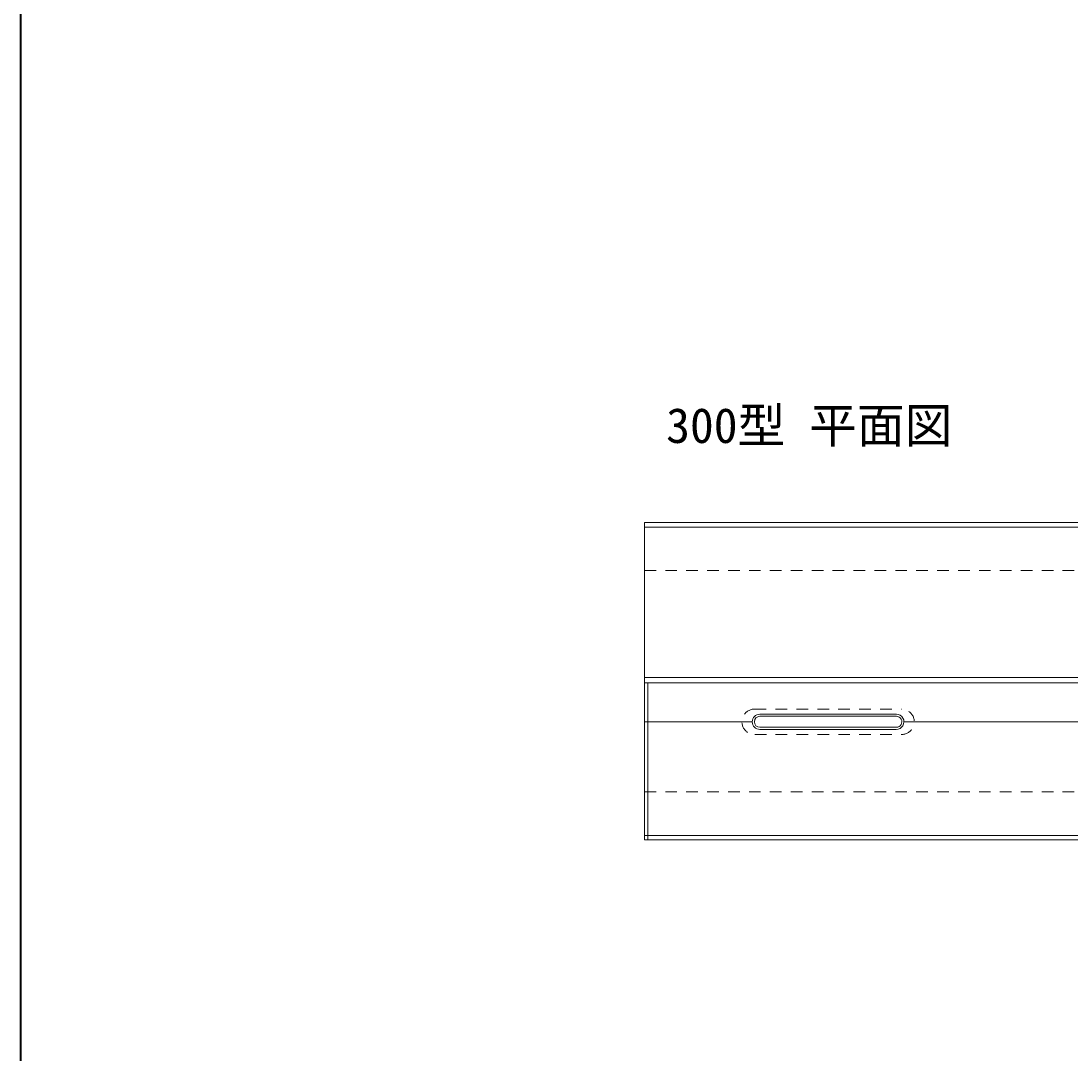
# Model space of a CAD drawing. Units: millimetres at full size; details may follow other scales. Extents: x -3301 to 90699, y 107523 to 139162.
# Drawn here: x 12824 to 14248, y 131988 to 133388 of the extents above; entities that cross this region are included whole.
import ezdxf
from ezdxf.enums import TextEntityAlignment as Align

# ---------------------------------------------------------------- set-up
doc = ezdxf.new("R2010")
doc.units = ezdxf.units.MM
doc.header["$LTSCALE"] = 21
doc.linetypes.add('USER1', pattern=[1.35, 0.75, -0.6])
for name, color, linetype, lineweight in [('0_2', 7, 'USER1', 9), ('図枠', 7, 'Continuous', 5), ('本体', 2, 'Continuous', 9)]:
    doc.layers.add(name, color=color, linetype=linetype, lineweight=lineweight)
doc.styles.add('ＭＳ ゴシック', font='')
doc.styles.get('ＭＳ ゴシック').set_extended_font_data('MS Gothic')

msp = doc.modelspace()

# ---------------------------------------------------------------- linework, layer by layer
at = {"layer": '図枠', "lineweight": 40}
msp.add_line((12824.21, 128499.01), (12824.21, 135424.01), dxfattribs=at)
at = {"layer": '本体', "lineweight": 20}
for p, q in [((13669.51, 132708.26), (13669.51, 132278.26)), ((13669.51, 132708.26), (15667.51, 132708.26)), ((13669.51, 132278.26), (15667.51, 132278.26))]:
    msp.add_line(p, q, dxfattribs=at)
at = {"layer": '本体', "color": 7, "lineweight": 5}
for p, q in [((13669.51, 132702.26), (15667.51, 132702.26)), ((13674.01, 132491.26), (13674.01, 132278.26)), ((13669.51, 132284.26), (15663.01, 132284.26)), ((13674.01, 132284.26), (14407.5, 132284.26))]:
    msp.add_line(p, q, dxfattribs=at)
at = {"layer": '本体', "color": 7, "linetype": 'USER1'}
for p, q in [((13669.51, 132643.26), (15667.51, 132643.26)), ((13669.51, 132343.26), (15667.51, 132343.26))]:
    msp.add_line(p, q, dxfattribs=at)
at = {"layer": '本体'}
for p, q in [((13669.51, 132498.26), (15667.51, 132498.26)), ((13669.51, 132491.26), (15667.51, 132491.26)), ((13669.51, 132438.26), (13815.69, 132438.26)), ((14021.32, 132438.15), (14407.5, 132438.29))]:
    msp.add_line(p, q, dxfattribs=at)
at = {"layer": '本体', "color": 7, "linetype": 'USER1', "lineweight": 5}
for p, q in [((13818.92, 132455.54), (14018.09, 132455.53)), ((13819.03, 132420.99), (14017.98, 132420.99))]:
    msp.add_line(p, q, dxfattribs=at)
at = {"layer": '本体', "color": 4, "lineweight": 5}
for p, q in [((13826.01, 132448.58), (14011.01, 132448.57)), ((13826.01, 132427.95), (14010.83, 132427.95))]:
    msp.add_line(p, q, dxfattribs=at)
at = {"layer": '本体', "lineweight": 13}
for p, q in [((13826.01, 132445.76), (14011.01, 132445.76)), ((13826.01, 132430.76), (14010.85, 132430.76))]:
    msp.add_line(p, q, dxfattribs=at)
at = {"layer": '本体', "color": 7, "linetype": 'USER1', "lineweight": 5}
for centre, start, end in [((13818.92, 132438.26), 90, 270.35101), ((14018.09, 132438.26), 269.64801, 89.99902)]:
    msp.add_arc(centre, 17.27, start, end, dxfattribs=at)
at = {"layer": '本体', "color": 4, "lineweight": 5}
for centre, start, end in [((13826.01, 132438.26), 90, 270), ((14011.01, 132438.26), 268.99771, 89.99902)]:
    msp.add_arc(centre, 10.31, start, end, dxfattribs=at)
at = {"layer": '本体', "lineweight": 13}
for centre, start, end in [((13826.01, 132438.26), 90, 270), ((14011.01, 132438.26), 268.82457, 89.99902)]:
    msp.add_arc(centre, 7.5, start, end, dxfattribs=at)

# ---------------------------------------------------------------- texts
at = {"layer": '0_2', "style": 'ＭＳ ゴシック'}
msp.add_text('300型 平面図', height=47.47, dxfattribs=at).set_placement((13698.89, 132802.04), align=Align.BOTTOM_LEFT)

doc.saveas('drawing.dxf')
